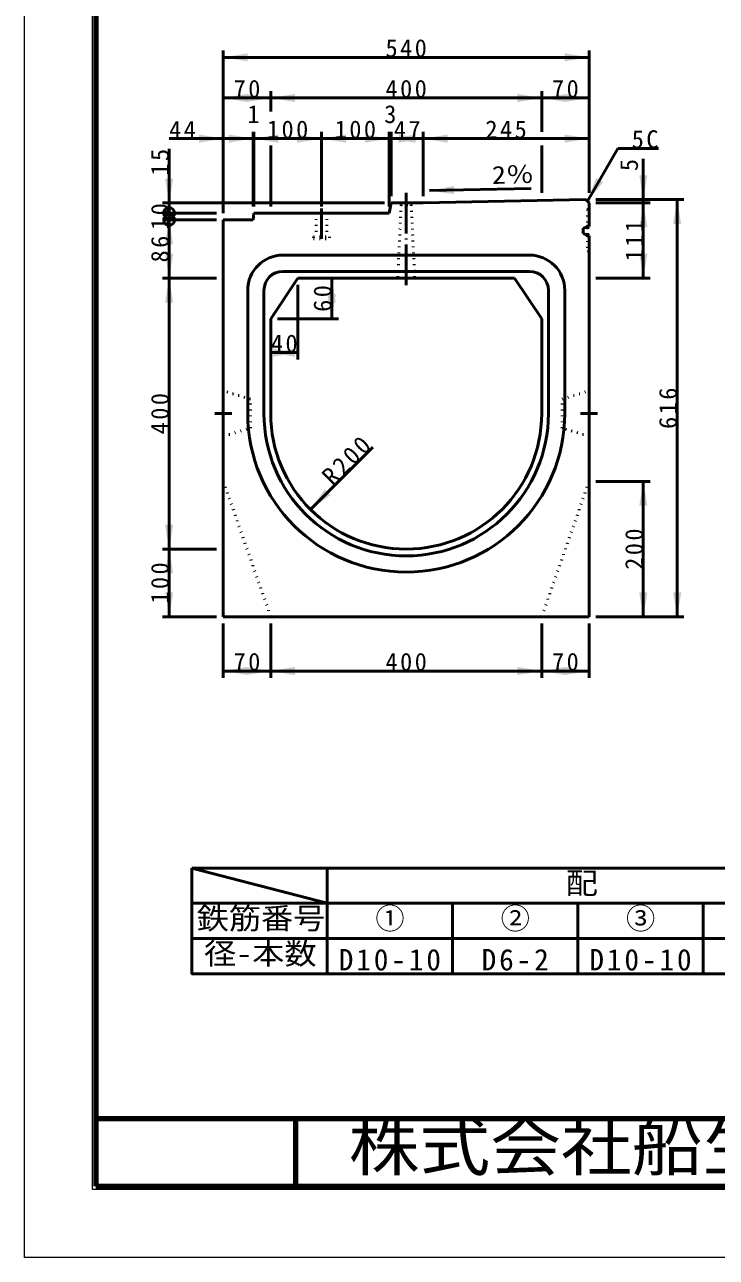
# Model space of a CAD drawing. Units: millimetres, scale not verified. Extents: x -2102 to 2102, y -1485 to 1485.
# Drawn here: x -2102 to -1081, y -1485 to 335 of the extents above; entities that cross this region are included whole.
import ezdxf
from ezdxf.enums import TextEntityAlignment as Align

# ---------------------------------------------------------------- set-up
doc = ezdxf.new("R2010")
doc.units = ezdxf.units.MM
doc.header["$LTSCALE"] = 5
doc.header["$PDMODE"] = 32
doc.header["$PDSIZE"] = 2.5
doc.linetypes.add('DOTTED', pattern=[1.75, 0.25, -1.5])
doc.linetypes.add('LONG_DASHED_DOTTED', pattern=[15.25, 12, -1.5, 0.25, -1.5])
doc.layers.add('0-0_V-nasSTD', color=7, linetype='Continuous', lineweight=35)
doc.layers.add('0-1_0', color=7, linetype='Continuous', lineweight=50)
doc.styles.add('ＭＳ ゴシック', font='')
doc.styles.get('ＭＳ ゴシック').set_extended_font_data('MS Gothic')

msp = doc.modelspace()

# ---------------------------------------------------------------- linework, layer by layer
at = {"layer": '0-0_V-nasSTD', "lineweight": 100}
for p, q in [((-1997.5, 1380), (-1997.5, -1380)), ((-1702.5, -1280), (-1702.5, -1380)), ((-1997.5, -1380), (1997.5, -1380))]:
    msp.add_line(p, q, dxfattribs=at)
at = {"layer": '0-0_V-nasSTD', "lineweight": 50}
for p, q in [((-1739.238, 206.66), (-1739.238, 236.66)), ((-1809.238, 166.66), (-1765.238, 166.66)), ((-1739.238, 156.66), (-1739.238, 66.66)), ((-1339.238, 156.66), (-1339.238, 86.66)), ((-1764.238, 56.66), (-1765.238, 46.66)), ((-1809.238, 46.66), (-1765.238, 46.66)), ((-1855.697, -910.318), (-1655.697, -962.318)), ((-1470.697, -910.318), (-1655.697, -910.318)), ((-1285.697, -910.318), (-1470.697, -910.318)), ((-1100.697, -910.318), (-1285.697, -910.318)), ((-915.697, -910.318), (-1100.697, -910.318)), ((-1855.697, -962.318), (-1855.697, -1014.318)), ((-1655.697, -962.318), (-1470.697, -962.318)), ((-1470.697, -962.318), (-1285.697, -962.318)), ((-1285.697, -962.318), (-1100.697, -962.318))]:
    msp.add_line(p, q, dxfattribs=at)
at = {"layer": '0-0_V-nasSTD', "lineweight": 18}
for points in [[(-2102.5, -1485), (-2102.5, 1485), (2102.5, 1485), (2102.5, -1485)], [(-2002.5, -1385), (-2002.5, 1385), (2002.5, 1385), (2002.5, -1385)]]:
    msp.add_lwpolyline(points, close=True, dxfattribs=at)
at = {"layer": '0-0_V-nasSTD', "lineweight": 50}
for points in [[(-1855.697, -910.318), (-1855.697, -962.318), (-1690.697, -962.318)], [(-1655.697, -962.318), (-1655.697, -910.318), (-1855.697, -910.318)], [(-1655.697, -1014.318), (-1655.697, -962.318), (-1855.697, -962.318)], [(-1655.697, -962.318), (-1655.697, -1014.318), (-1470.697, -1014.318), (-1470.697, -962.318), (-1470.697, -1014.318), (-1285.697, -1014.318), (-1285.697, -962.318), (-1285.697, -1014.318), (-1100.697, -1014.318), (-1100.697, -962.318), (-1100.697, -1014.318)], [(-1100.697, -1014.318), (-915.697, -1014.318), (-915.697, -962.318), (-1100.697, -962.318)], [(-1655.697, -1014.318), (-1655.697, -1066.318), (-1470.697, -1066.318), (-1470.697, -1014.318), (-1470.697, -1066.318), (-1285.697, -1066.318), (-1285.697, -1014.318), (-1285.697, -1066.318), (-1100.697, -1066.318), (-1100.697, -1014.318), (-1100.697, -1066.318)], [(-1100.697, -1066.318), (-915.697, -1066.318), (-915.697, -1014.318)]]:
    msp.add_lwpolyline(points, dxfattribs=at)
msp.add_lwpolyline([(-1855.697, -1014.318), (-1855.697, -1066.318), (-1655.697, -1066.318), (-1655.697, -1014.318)], close=True, dxfattribs=at)
for centre in [(-1889.238, 56.66), (-1889.238, 46.66)]:
    msp.add_circle(centre, 8, dxfattribs=at)
at = {"layer": '0-0_V-nasSTD'}
for points in [[(-1809.238, 286.66), (-1773.238, 280.66), (-1773.238, 292.66)], [(-1305.238, 280.66), (-1305.238, 292.66), (-1269.238, 286.66)], [(-1809.238, 226.66), (-1773.238, 220.66), (-1773.238, 232.66)], [(-1775.238, 220.66), (-1775.238, 232.66), (-1739.238, 226.66)], [(-1739.238, 226.66), (-1703.238, 220.66), (-1703.238, 232.66)], [(-1375.238, 220.66), (-1375.238, 232.66), (-1339.238, 226.66)], [(-1339.238, 226.66), (-1303.238, 220.66), (-1303.238, 232.66)], [(-1305.238, 220.66), (-1305.238, 232.66), (-1269.238, 226.66)], [(-1845.238, 160.66), (-1845.238, 172.66), (-1809.238, 166.66)], [(-1801.238, 160.66), (-1801.238, 172.66), (-1765.238, 166.66)], [(-1764.238, 166.66), (-1728.238, 160.66), (-1728.238, 172.66)], [(-1700.238, 160.66), (-1700.238, 172.66), (-1664.238, 166.66)], [(-1664.238, 166.66), (-1628.238, 160.66), (-1628.238, 172.66)], [(-1600.238, 160.66), (-1600.238, 172.66), (-1564.238, 166.66)], [(-1561.238, 166.66), (-1525.238, 160.66), (-1525.238, 172.66)], [(-1550.238, 160.66), (-1550.238, 172.66), (-1514.238, 166.66)], [(-1514.238, 166.66), (-1478.238, 160.66), (-1478.238, 172.66)], [(-1305.238, 160.66), (-1305.238, 172.66), (-1269.238, 166.66)], [(-1195.238, 112.66), (-1189.238, 76.66), (-1183.238, 112.66)], [(-1895.238, 107.66), (-1889.238, 71.66), (-1883.238, 107.66)], [(-1504.623, 89.875), (-1468.756, 96.624), (-1468.506, 84.626)], [(-1271.738, 74.16), (-1258.934, 108.337), (-1248.541, 102.337)], [(-1145.238, 40.66), (-1139.238, 76.66), (-1133.238, 40.66)], [(-1195.238, 35.66), (-1189.238, 71.66), (-1183.238, 35.66)], [(-1895.238, 10.66), (-1889.238, 46.66), (-1883.238, 10.66)], [(-1895.238, -3.34), (-1889.238, -39.34), (-1883.238, -3.34)], [(-1195.238, -3.34), (-1189.238, -39.34), (-1183.238, -3.34)], [(-1895.238, -75.34), (-1889.238, -39.34), (-1883.238, -75.34)], [(-1655.238, -75.34), (-1649.238, -39.34), (-1643.238, -75.34)], [(-1655.238, -63.34), (-1649.238, -99.34), (-1643.238, -63.34)], [(-1739.238, -149.34), (-1703.238, -155.34), (-1703.238, -143.34)], [(-1735.238, -155.34), (-1735.238, -143.34), (-1699.238, -149.34)], [(-1195.238, -375.34), (-1189.238, -339.34), (-1183.238, -375.34)], [(-1680.659, -380.762), (-1659.446, -351.063), (-1650.96, -359.548)], [(-1895.238, -403.34), (-1889.238, -439.34), (-1883.238, -403.34)], [(-1895.238, -475.34), (-1889.238, -439.34), (-1883.238, -475.34)], [(-1895.238, -503.34), (-1889.238, -539.34), (-1883.238, -503.34)], [(-1195.238, -503.34), (-1189.238, -539.34), (-1183.238, -503.34)], [(-1145.238, -503.34), (-1139.238, -539.34), (-1133.238, -503.34)], [(-1809.238, -619.34), (-1773.238, -625.34), (-1773.238, -613.34)], [(-1775.238, -625.34), (-1775.238, -613.34), (-1739.238, -619.34)], [(-1739.238, -619.34), (-1703.238, -625.34), (-1703.238, -613.34)], [(-1375.238, -625.34), (-1375.238, -613.34), (-1339.238, -619.34)], [(-1339.238, -619.34), (-1303.238, -625.34), (-1303.238, -613.34)], [(-1305.238, -625.34), (-1305.238, -613.34), (-1269.238, -619.34)]]:
    msp.add_solid(points, dxfattribs=at)
at = {"layer": '0-1_0'}
for p, q in [((-1809.238, 56.66), (-1809.238, 296.66)), ((-1269.238, 86.66), (-1269.238, 296.66)), ((-1809.238, 286.66), (-1269.238, 286.66)), ((-1339.238, 176.66), (-1339.238, 236.66)), ((-1889.238, 166.66), (-1809.238, 166.66)), ((-1765.238, 66.66), (-1765.238, 176.66)), ((-1765.238, 166.66), (-1764.238, 166.66)), ((-1764.238, 66.66), (-1764.238, 176.66)), ((-1764.238, 166.66), (-1664.238, 166.66)), ((-1664.238, 66.66), (-1664.238, 176.66)), ((-1664.238, 166.66), (-1564.238, 166.66)), ((-1564.238, 66.66), (-1564.238, 176.66)), ((-1564.238, 166.66), (-1561.238, 166.66)), ((-1561.238, 81.66), (-1561.238, 176.66)), ((-1561.238, 166.66), (-1514.238, 166.66)), ((-1514.238, 81.66), (-1514.238, 176.66)), ((-1514.238, 166.66), (-1269.238, 166.66)), ((-1889.238, 151.66), (-1889.238, 71.66)), ((-1226.738, 152.102), (-1271.738, 74.16)), ((-1226.738, 152.102), (-1166.738, 152.102)), ((-1189.238, 136.66), (-1189.238, 76.66)), ((-1504.623, 89.875), (-1354.656, 92.999)), ((-1514.238, 71.66), (-1274.238, 76.66)), ((-1274.238, 76.66), (-1269.238, 71.66)), ((-1259.238, 76.66), (-1129.238, 76.66)), ((-1189.238, 71.66), (-1189.238, 76.66)), ((-1139.238, -539.34), (-1139.238, 76.66)), ((-1571.238, 71.66), (-1899.238, 71.66)), ((-1819.238, 56.66), (-1899.238, 56.66)), ((-1889.238, 71.66), (-1889.238, 56.66)), ((-1889.238, 56.66), (-1889.238, 46.66)), ((-1564.238, 56.66), (-1764.238, 56.66)), ((-1561.238, 71.66), (-1564.238, 56.66)), ((-1561.238, 71.66), (-1514.238, 71.66)), ((-1269.238, 71.66), (-1269.238, 36.675)), ((-1259.238, 71.66), (-1179.238, 71.66)), ((-1189.238, -39.34), (-1189.238, 71.66)), ((-1819.238, 46.66), (-1899.238, 46.66)), ((-1809.238, -539.34), (-1809.238, 46.66)), ((-1278.238, 34.66), (-1269.238, 36.675)), ((-1278.238, 26.66), (-1278.238, 34.66)), ((-1278.238, 26.66), (-1269.238, 23.302)), ((-1269.238, -539.34), (-1269.238, 23.302)), ((-1721.238, -5.34), (-1357.238, -5.34)), ((-1721.238, -29.34), (-1357.238, -29.34)), ((-1819.238, -39.34), (-1899.238, -39.34)), ((-1699.238, -39.34), (-1739.238, -99.34)), ((-1699.238, -39.34), (-1379.238, -39.34)), ((-1699.238, -49.34), (-1699.238, -159.34)), ((-1649.238, -99.34), (-1649.238, -39.34)), ((-1551.738, -39.34), (-1526.738, -39.34)), ((-1379.238, -39.34), (-1339.238, -99.34)), ((-1259.238, -39.34), (-1179.238, -39.34)), ((-1773.238, -89.34), (-1773.238, -57.34)), ((-1749.238, -89.34), (-1749.238, -57.34)), ((-1329.238, -57.34), (-1329.238, -89.34)), ((-1305.238, -57.34), (-1305.238, -89.34)), ((-1773.238, -239.34), (-1773.238, -89.34)), ((-1749.238, -239.34), (-1749.238, -89.34)), ((-1329.238, -89.34), (-1329.238, -239.34)), ((-1305.238, -89.34), (-1305.238, -239.34)), ((-1739.238, -99.34), (-1739.238, -239.34)), ((-1729.238, -99.34), (-1639.238, -99.34)), ((-1339.238, -99.34), (-1339.238, -239.34)), ((-1739.238, -149.34), (-1699.238, -149.34)), ((-1680.659, -380.762), (-1588.735, -288.838)), ((-1259.238, -339.34), (-1179.238, -339.34)), ((-1189.238, -539.34), (-1189.238, -339.34)), ((-1819.238, -439.34), (-1899.238, -439.34)), ((-1819.238, -539.34), (-1899.238, -539.34)), ((-1809.238, -539.34), (-1269.238, -539.34)), ((-1259.238, -539.34), (-1129.238, -539.34)), ((-1809.238, -549.34), (-1809.238, -629.34)), ((-1739.238, -549.34), (-1739.238, -629.34)), ((-1339.238, -549.34), (-1339.238, -629.34)), ((-1269.238, -549.34), (-1269.238, -629.34)), ((-1809.238, -619.34), (-1739.238, -619.34)), ((-1739.238, -619.34), (-1339.238, -619.34)), ((-1339.238, -619.34), (-1269.238, -619.34))]:
    msp.add_line(p, q, dxfattribs=at)
at = {"layer": '0-1_0', "linetype": 'LONG_DASHED_DOTTED'}
for p, q in [((-1539.238, 86.66), (-1539.238, -54.34)), ((-1664.238, 63.66), (-1664.238, 18.66)), ((-1796.738, -239.34), (-1821.738, -239.34)), ((-1281.738, -239.34), (-1256.738, -239.34))]:
    msp.add_line(p, q, dxfattribs=at)
at = {"layer": '0-1_0', "linetype": 'DOTTED'}
for p, q in [((-1672.238, 56.66), (-1672.238, 21.66)), ((-1656.238, 56.66), (-1656.238, 21.66)), ((-1546.738, 68.66), (-1551.738, -39.34)), ((-1531.738, 68.66), (-1526.738, -39.34)), ((-1271.538, 61.66), (-1269.238, 63.96)), ((-1271.538, 61.66), (-1271.538, 36.16)), ((-1676.238, 21.66), (-1652.238, 21.66)), ((-1676.238, 21.66), (-1676.238, 18.66)), ((-1676.238, 18.66), (-1652.238, 18.66)), ((-1652.238, 21.66), (-1652.238, 18.66)), ((-1309.238, -217.84), (-1269.238, -205.84)), ((-1309.238, -260.84), (-1309.238, -217.84)), ((-1269.238, -205.84), (-1269.238, -272.84)), ((-1269.238, -272.84), (-1309.238, -260.84)), ((-1809.238, -339.34), (-1739.238, -539.34)), ((-1269.238, -339.34), (-1339.238, -539.34))]:
    msp.add_line(p, q, dxfattribs=at)
at = {"layer": '0-1_0', "lineweight": 100}
msp.add_line((-1997.5, -1280), (1997.5, -1280), dxfattribs=at)
at = {"layer": '0-1_0'}
for points in [[(-1809.238, 226.66), (-1739.238, 226.66), (-1339.238, 226.66), (-1269.238, 226.66)], [(-1889.238, -539.34), (-1889.238, -439.34), (-1889.238, -39.34), (-1889.238, 46.66)]]:
    msp.add_lwpolyline(points, dxfattribs=at)
at = {"layer": '0-1_0', "linetype": 'DOTTED'}
for points in [[(-1546.738, 68.66), (-1549.738, 71.66), (-1528.738, 71.66)], [(-1546.738, 68.66), (-1531.738, 68.66), (-1528.738, 71.66)], [(-1271.538, 24.16), (-1271.538, 1.66), (-1269.238, -0.64)]]:
    msp.add_lwpolyline(points, dxfattribs=at)
msp.add_lwpolyline([(-1769.238, -217.84), (-1809.238, -205.84), (-1809.238, -272.84), (-1769.238, -260.84)], close=True, dxfattribs=at)
at = {"layer": '0-1_0'}
for centre, radius, start, end in [((-1721.238, -57.34), 52, 90, 180), ((-1357.238, -57.34), 52, 0, 90), ((-1721.238, -57.34), 28, 90, 180), ((-1357.238, -57.34), 28, 0, 90), ((-1539.238, -239.34), 234, 180, 270), ((-1539.238, -239.34), 210, 180, 270), ((-1539.238, -239.34), 200, 180, 270), ((-1539.238, -239.34), 200, 270, 0), ((-1539.238, -239.34), 210, 270, 0), ((-1539.238, -239.34), 234, 270, 0)]:
    msp.add_arc(centre, radius, start, end, dxfattribs=at)
for p in [(-1271.538, 36.16), (-1271.538, 24.16)]:
    msp.add_point(p, dxfattribs=at)

# ---------------------------------------------------------------- texts
at = {"layer": '0-0_V-nasSTD', "style": 'ＭＳ ゴシック'}
for s, height, p in [('1', 26.39, (-1773.738, 181.66)), ('3', 26.39, (-1571.738, 181.66)), ('①', 31.67, (-1584.797, -1009.918)), ('②', 31.67, (-1399.797, -1009.918)), ('③', 31.67, (-1214.797, -1009.918))]:
    msp.add_text(s, height=height, dxfattribs=at).set_placement(p, align=Align.BOTTOM_LEFT)
at = {"layer": '0-0_V-nasSTD', "style": 'ＭＳ ゴシック', "width": 1.15}
msp.add_text('2％', height=26.39, rotation=1.193, dxfattribs=at).set_placement((-1412.243, 91.8), align=Align.BOTTOM_LEFT)
at = {"layer": '0-0_V-nasSTD', "style": 'ＭＳ ゴシック'}
msp.add_text('5', height=26.39, rotation=90, dxfattribs=at).set_placement((-1189.238, 118.66), align=Align.BOTTOM_LEFT)
at = {"layer": '0-0_V-nasSTD', "style": 'ＭＳ ゴシック', "width": 1.1}
for s, height, p in [('配\u3000\u3000\u3000\u3000   \u3000筋', 31.67, (-1303.737, -957.918)), ('鉄筋番号', 31.67, (-1848.577, -1009.918)), ('径-本数', 31.67, (-1837.777, -1061.918)), ('株式会社船生コンクリート工業', 69.65, (-1624.221, -1377.45))]:
    msp.add_text(s, height=height, dxfattribs=at).set_placement(p, align=Align.BOTTOM_LEFT)
at = {"layer": '0-0_V-nasSTD', "attachment_point": 7, "style": 'ＭＳ ゴシック'}
for s, insert, char_height in [('\\T1.2;540', (-1569.838, 286.66), 26.39), ('\\T1.2;70', (-1794.038, 226.66), 26.39), ('\\T1.2;400', (-1569.838, 226.66), 26.39), ('\\T1.2;70', (-1324.038, 226.66), 26.39), ('\\T1.2;44', (-1889.238, 166.66), 26.39), ('\\T1.2;100', (-1744.838, 166.66), 26.39), ('\\T1.2;100', (-1644.838, 166.66), 26.39), ('\\T1.2;47', (-1557.538, 166.66), 26.39), ('\\T1.2;245', (-1422.338, 166.66), 26.39), ('\\T1.2;5C', (-1206.338, 152.102), 26.39), ('\\T1.2;40', (-1739.038, -149.34), 26.39), ('\\T1.2;70', (-1794.038, -619.34), 26.39), ('\\T1.2;400', (-1569.838, -619.34), 26.39), ('\\T1.2;70', (-1324.038, -619.34), 26.39), ('\\T1.2;D10-10', (-1638.797, -1061.918), 31.67), ('\\T1.2;D6-2', (-1427.877, -1061.918), 31.67), ('\\T1.2;D10-10', (-1268.797, -1061.918), 31.67)]:
    msp.add_mtext(s, dxfattribs=dict(at, insert=insert, char_height=char_height))
at = {"layer": '0-0_V-nasSTD', "char_height": 26.39, "attachment_point": 7, "style": 'ＭＳ ゴシック'}
for s, insert, rotation in [('\\T1.2;15', (-1889.238, 112.06), 90), ('\\T1.2;10', (-1889.238, 31.86), 90), ('\\T1.2;111', (-1189.238, -14.44), 90), ('\\T1.2;86', (-1889.238, -16.14), 90), ('\\T1.2;60', (-1649.238, -89.14), 90), ('\\T1.2;400', (-1889.238, -269.94), 90), ('\\T1.2;616', (-1139.238, -261.94), 90), ('\\T1.2;R200', (-1647.283, -347.386), 45), ('\\T1.2;200', (-1189.238, -469.94), 90), ('\\T1.2;100', (-1889.238, -519.94), 90)]:
    msp.add_mtext(s, dxfattribs=dict(at, insert=insert, rotation=rotation))

doc.saveas('drawing.dxf')
